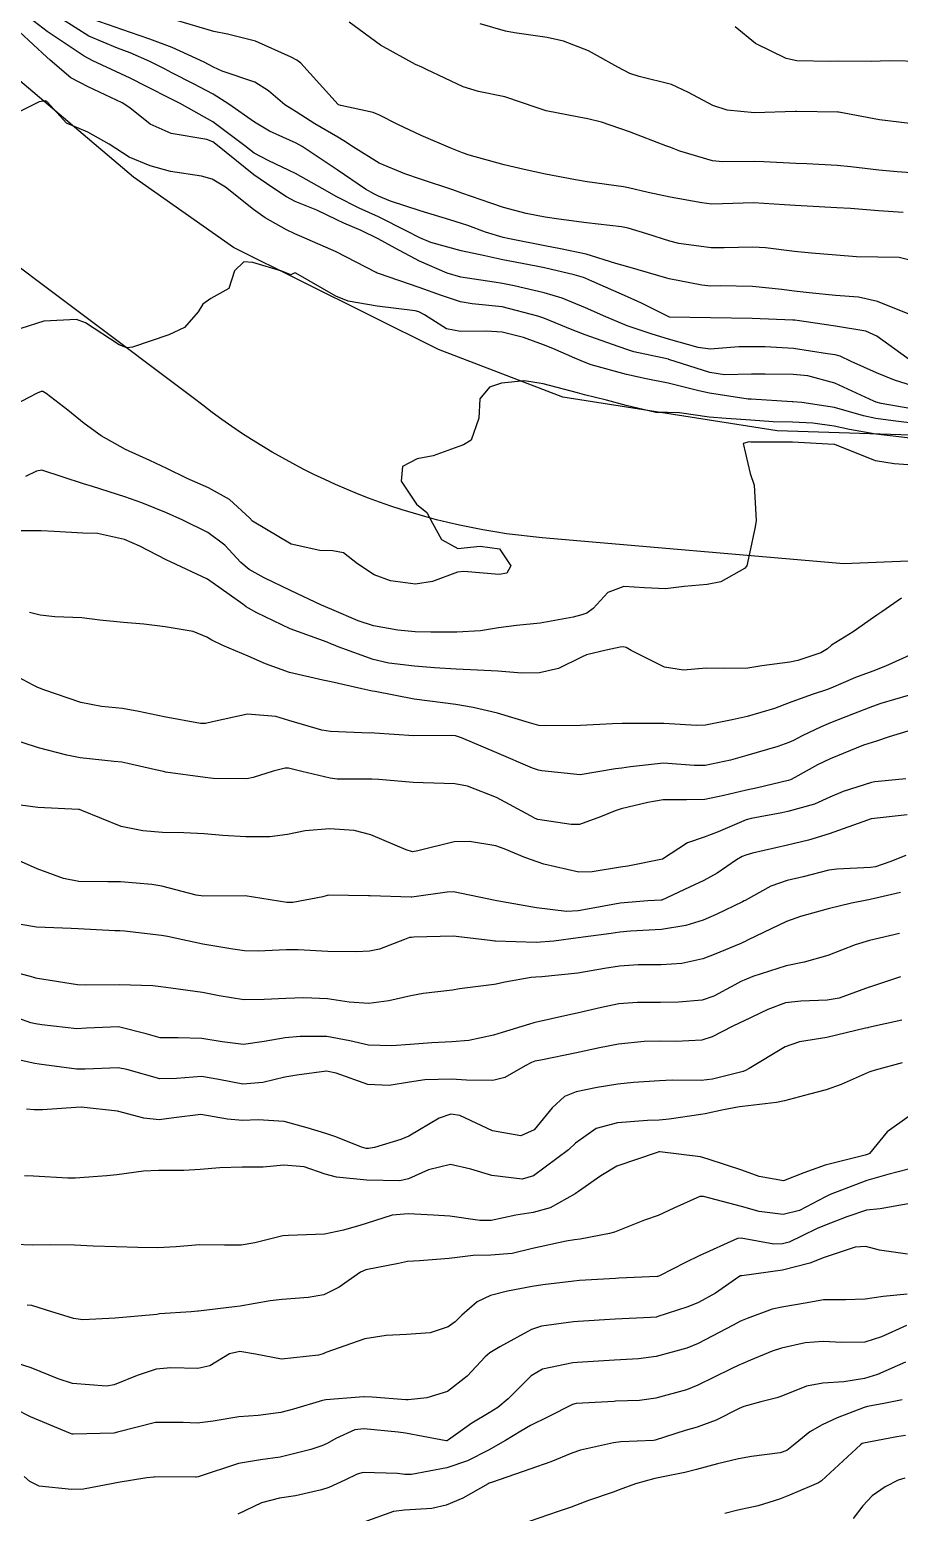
# Model space of a CAD drawing. Header units: metres. Extents: x 307586 to 320046, y 7427249 to 7434250.
# Drawn here: x 319357.9 to 319399.7, y 7428273.7 to 7428344.9 of the extents above; entities that cross this region are included whole.
import ezdxf

# ---------------------------------------------------------------- set-up
doc = ezdxf.new("R2010")
doc.units = ezdxf.units.M
doc.header["$MEASUREMENT"] = 0
for name, color, linetype in [('Curvas de Nivel 1m', 11, 'Continuous'), ('Curvas de Nivel 5m', 15, 'Continuous'), ('Vias Primárias', 230, 'Continuous')]:
    doc.layers.add(name, color=color, linetype=linetype)

msp = doc.modelspace()

# ---------------------------------------------------------------- linework, layer by layer
at = {"layer": 'Curvas de Nivel 1m', "flags": 128}
for points, elevation in [([(319400.316, 7428328.883), (319398.595, 7428330.132), (319398.058, 7428330.369), (319396.6, 7428330.619), (319394.65, 7428330.902), (319394.603, 7428330.909), (319394.563, 7428330.911), (319392.603, 7428330.98), (319390.603, 7428331.023), (319388.638, 7428331.055), (319388.603, 7428331.061), (319387.292, 7428331.726), (319386.613, 7428332.017), (319384.91, 7428332.778), (319384.621, 7428332.912), (319384.509, 7428332.959), (319384.055, 7428333.079), (319382.628, 7428333.412), (319382.243, 7428333.49), (319380.633, 7428333.807), (319379.775, 7428333.994), (319378.639, 7428334.239), (319377.182, 7428334.627), (319376.648, 7428334.85), (319376.025, 7428335.176), (319374.66, 7428335.866), (319373.745, 7428336.285), (319372.669, 7428336.826), (319371.964, 7428337.227), (319370.684, 7428337.948), (319369.404, 7428338.547), (319368.698, 7428338.929), (319368.241, 7428339.275), (319366.714, 7428340.434), (319365.147, 7428341.306), (319364.725, 7428341.513), (319363.524, 7428342.121), (319362.735, 7428342.525), (319360.957, 7428343.358), (319360.744, 7428343.46), (319360.528, 7428343.581), (319358.764, 7428344.771), (319357.929, 7428345.398)], 836), ([(319400.415, 7428331.073), (319398.616, 7428331.802), (319397.707, 7428332.001), (319396.614, 7428332.087), (319395.336, 7428332.223), (319394.616, 7428332.304), (319394.036, 7428332.377), (319392.618, 7428332.521), (319391.066, 7428332.548), (319390.618, 7428332.543), (319390.196, 7428332.582), (319388.621, 7428332.886), (319388.508, 7428332.917), (319388.12, 7428333.035), (319386.629, 7428333.457), (319386.055, 7428333.632), (319384.638, 7428334.067), (319383.397, 7428334.334), (319382.644, 7428334.473), (319380.962, 7428334.803), (319380.649, 7428334.875), (319379.802, 7428335.133), (319378.958, 7428335.447), (319378.657, 7428335.552), (319378.092, 7428335.722), (319376.663, 7428336.146), (319375.236, 7428336.615), (319374.67, 7428336.86), (319374.444, 7428336.967), (319374.041, 7428337.199), (319372.686, 7428338.122), (319371, 7428339.237), (319370.705, 7428339.405), (319369.437, 7428339.986), (319368.714, 7428340.412), (319367.48, 7428341.282), (319366.728, 7428341.75), (319365.781, 7428342.251), (319364.738, 7428342.784), (319364.39, 7428342.966), (319363.695, 7428343.326), (319362.749, 7428343.737), (319362.142, 7428343.956), (319360.761, 7428344.536), (319359.441, 7428345.38)], 837), ([(319400.641, 7428333.669), (319399.667, 7428333.914), (319398.643, 7428333.922), (319397.608, 7428333.95), (319396.639, 7428334.022), (319395.46, 7428334.122), (319394.642, 7428334.207), (319393.244, 7428334.371), (319392.644, 7428334.412), (319391.265, 7428334.373), (319390.644, 7428334.382), (319389.082, 7428334.588), (319388.648, 7428334.691), (319387.55, 7428335.041), (319386.656, 7428335.318), (319386.329, 7428335.38), (319384.658, 7428335.577), (319383.327, 7428335.758), (319382.66, 7428335.853), (319381.75, 7428336.021), (319380.665, 7428336.318), (319380.063, 7428336.525), (319378.671, 7428337.005), (319378.234, 7428337.154), (319376.681, 7428337.679), (319375.933, 7428337.929), (319374.692, 7428338.444), (319373.463, 7428339.209), (319373.007, 7428339.517), (319372.708, 7428339.689), (319371.607, 7428340.338), (319370.72, 7428340.903), (319370.505, 7428341.027), (319370.162, 7428341.248), (319369.385, 7428341.916), (319368.734, 7428342.33), (319367.158, 7428342.867), (319366.741, 7428343.056), (319366.294, 7428343.294), (319364.753, 7428343.991), (319363.691, 7428344.394), (319362.764, 7428344.722), (319360.915, 7428345.359)], 838), ([(319399.849, 7428336.076), (319398.665, 7428336.153), (319397.324, 7428336.266), (319396.667, 7428336.304), (319395.241, 7428336.37), (319394.667, 7428336.402), (319394.155, 7428336.445), (319392.668, 7428336.536), (319391.176, 7428336.487), (319390.668, 7428336.478), (319390.191, 7428336.53), (319388.671, 7428336.816), (319387.617, 7428337.041), (319386.676, 7428337.261), (319386.424, 7428337.305), (319384.68, 7428337.551), (319384.119, 7428337.64), (319382.685, 7428337.919), (319381.667, 7428338.131), (319380.692, 7428338.362), (319379.016, 7428338.827), (319378.7, 7428338.939), (319378.145, 7428339.156), (319376.709, 7428339.776), (319375.6, 7428340.295), (319374.719, 7428340.752), (319374.403, 7428340.878), (319372.855, 7428341.218), (319372.75, 7428341.246), (319372.723, 7428341.261), (319370.931, 7428343.238), (319370.745, 7428343.383), (319370.465, 7428343.526), (319368.758, 7428344.292), (319367.412, 7428344.634), (319366.765, 7428344.766), (319364.925, 7428345.308)], 839), ([(319400.169, 7428340.34), (319398.719, 7428340.521), (319396.759, 7428340.893), (319396.723, 7428340.896), (319394.752, 7428340.921), (319394.723, 7428340.922), (319394.693, 7428340.921), (319392.722, 7428340.855), (319391.403, 7428340.993), (319390.725, 7428341.204), (319389.549, 7428341.836), (319388.735, 7428342.212), (319387.188, 7428342.596), (319386.74, 7428342.751), (319386.161, 7428343.056), (319384.754, 7428343.833), (319383.547, 7428344.302), (319382.764, 7428344.474), (319381.189, 7428344.693), (319380.768, 7428344.781), (319379.548, 7428345.138)], 841), ([(319400.757, 7428343.33), (319399.202, 7428343.348), (319398.757, 7428343.334), (319398.351, 7428343.32), (319396.757, 7428343.345), (319396.36, 7428343.331), (319394.749, 7428343.363), (319394.238, 7428343.471), (319392.761, 7428344.187), (319391.785, 7428344.99)], 842), ([(319400.55, 7428326.602), (319398.805, 7428326.897), (319398.554, 7428326.959), (319398.445, 7428327.011), (319396.567, 7428327.875), (319395.281, 7428328.234), (319394.573, 7428328.295), (319393.229, 7428328.314), (319392.573, 7428328.305), (319391.279, 7428328.286), (319390.574, 7428328.393), (319388.612, 7428329.02), (319388.583, 7428329.028), (319386.925, 7428329.383), (319386.587, 7428329.49), (319385.906, 7428329.74), (319384.594, 7428330.204), (319383.964, 7428330.447), (319382.602, 7428330.997), (319382.323, 7428331.103), (319380.607, 7428331.543), (319379.159, 7428331.692), (319378.609, 7428331.778), (319377.684, 7428332.087), (319376.616, 7428332.477), (319374.662, 7428333.15), (319374.623, 7428333.157), (319374.598, 7428333.165), (319374.548, 7428333.191), (319372.637, 7428334.191), (319370.987, 7428334.898), (319370.65, 7428335.044), (319370.246, 7428335.246), (319369.221, 7428335.824), (319368.662, 7428336.215), (319367.323, 7428337.284), (319366.679, 7428337.68), (319366.162, 7428337.814), (319364.684, 7428338.035), (319363.697, 7428338.315), (319362.694, 7428338.728), (319361.728, 7428339.35), (319360.709, 7428339.926), (319359.692, 7428340.355), (319358.756, 7428341.39), (319358.735, 7428341.402), (319358.684, 7428341.429), (319358.372, 7428341.394), (319357.284, 7428340.838)], 834), ([(319400.543, 7428325.93), (319399.368, 7428326.068), (319398.546, 7428326.179), (319397.947, 7428326.309), (319396.551, 7428326.708), (319394.985, 7428326.946), (319394.553, 7428326.977), (319394.525, 7428326.979), (319392.555, 7428327.104), (319392.42, 7428327.116), (319390.559, 7428327.405), (319390.05, 7428327.516), (319388.566, 7428327.872), (319387.516, 7428328.089), (319386.572, 7428328.299), (319384.88, 7428328.766), (319384.58, 7428328.867), (319384.087, 7428329.077), (319383.035, 7428329.54), (319382.589, 7428329.724), (319381.624, 7428330.078), (319380.595, 7428330.321), (319379.836, 7428330.368), (319378.595, 7428330.358), (319377.931, 7428330.491), (319376.867, 7428331.167), (319376.604, 7428331.301), (319376.432, 7428331.345), (319374.607, 7428331.573), (319373.215, 7428331.817), (319372.611, 7428332.06), (319370.704, 7428333.157), (319370.622, 7428333.166), (319370.459, 7428333.08), (319370.025, 7428333.249), (319368.629, 7428333.67), (319368.202, 7428333.702), (319367.749, 7428333.279), (319367.472, 7428332.424), (319366.609, 7428331.939), (319366.235, 7428331.665), (319366.001, 7428331.296), (319365.353, 7428330.545), (319364.592, 7428330.205), (319362.856, 7428329.607), (319362.585, 7428329.571), (319362.207, 7428329.724), (319360.597, 7428330.769), (319360.161, 7428330.929), (319358.598, 7428330.85), (319357.494, 7428330.501)], 833), ([(319400.188, 7428325.232), (319398.538, 7428325.427), (319397.274, 7428325.653), (319396.542, 7428325.819), (319395.525, 7428325.958), (319394.543, 7428326.008), (319393.608, 7428326.028), (319392.544, 7428326.095), (319391.354, 7428326.183), (319390.545, 7428326.245), (319389.112, 7428326.449), (319388.547, 7428326.469), (319387.987, 7428326.468), (319386.551, 7428326.812), (319385.616, 7428327.059), (319384.557, 7428327.325), (319384.223, 7428327.41), (319382.564, 7428327.848), (319381.681, 7428327.994), (319380.564, 7428327.882), (319380.001, 7428327.686), (319379.53, 7428327.13), (319379.479, 7428326.196), (319379.115, 7428325.134), (319378.744, 7428324.924), (319378.528, 7428324.835), (319377.296, 7428324.383), (319376.519, 7428324.251), (319375.82, 7428323.87), (319375.758, 7428323.177), (319376.492, 7428322.07), (319376.987, 7428321.662), (319377.257, 7428321.158), (319377.691, 7428320.368), (319378.471, 7428319.942), (319379.549, 7428320.052), (319380.471, 7428319.928), (319381.024, 7428319.114), (319380.821, 7428318.752), (319380.457, 7428318.698), (319378.761, 7428318.834), (319378.458, 7428318.796), (319377.261, 7428318.348), (319376.449, 7428318.235), (319375.244, 7428318.389), (319374.455, 7428318.674), (319373.654, 7428319.202), (319372.98, 7428319.725), (319372.469, 7428319.836), (319371.853, 7428319.842), (319370.472, 7428320.153), (319368.623, 7428321.259), (319368.484, 7428321.391), (319367.507, 7428322.288), (319366.499, 7428322.853), (319365.481, 7428323.3), (319364.51, 7428323.777), (319363.68, 7428324.158), (319362.523, 7428324.687), (319361.357, 7428325.352), (319360.539, 7428325.943), (319359.756, 7428326.583), (319358.712, 7428327.388), (319358.554, 7428327.476), (319358.469, 7428327.475), (319358.273, 7428327.393), (319357.149, 7428326.802)], 832), ([(319400.523, 7428323.925), (319399.417, 7428323.998), (319398.522, 7428324.152), (319396.579, 7428324.929), (319396.541, 7428324.938), (319394.534, 7428325.043), (319392.604, 7428325.049), (319392.534, 7428325.053), (319392.461, 7428325.054), (319392.176, 7428324.984), (319392.511, 7428323.544), (319392.707, 7428322.977), (319392.792, 7428321.281), (319392.751, 7428320.976), (319392.47, 7428319.703), (319392.342, 7428319.103), (319392.243, 7428318.982), (319391.102, 7428318.345), (319390.451, 7428318.213), (319389.347, 7428318.114), (319388.448, 7428318.006), (319387.435, 7428318.048), (319386.449, 7428318.121), (319385.682, 7428317.82), (319384.97, 7428317.065), (319384.67, 7428316.828), (319384.43, 7428316.748), (319384.004, 7428316.651), (319382.425, 7428316.354), (319381.293, 7428316.243), (319380.423, 7428316.13), (319379.563, 7428315.987), (319378.421, 7428315.921), (319377.186, 7428315.924), (319376.421, 7428315.945), (319375.587, 7428316.013), (319374.423, 7428316.222), (319373.692, 7428316.468), (319372.431, 7428317.005), (319371.929, 7428317.225), (319370.443, 7428317.926), (319369.181, 7428318.524), (319368.458, 7428318.924), (319368.056, 7428319.266), (319367.293, 7428320.1), (319366.477, 7428320.713), (319365.274, 7428321.302), (319364.486, 7428321.651), (319363.3, 7428322.137), (319362.494, 7428322.415), (319360.941, 7428322.913), (319360.5, 7428323.045), (319359.519, 7428323.37), (319358.508, 7428323.697), (319358.24, 7428323.651), (319357.711, 7428323.392)], 831), ([(319400.315, 7428314.881), (319399.012, 7428314.286), (319398.4, 7428314.057), (319397.566, 7428313.742), (319396.388, 7428313.239), (319396.167, 7428313.152), (319395.531, 7428312.939), (319394.683, 7428312.644), (319394.379, 7428312.527), (319393.674, 7428312.258), (319392.372, 7428311.872), (319391.638, 7428311.719), (319390.368, 7428311.459), (319389.935, 7428311.437), (319388.368, 7428311.535), (319386.866, 7428311.54), (319386.368, 7428311.544), (319385.897, 7428311.526), (319384.367, 7428311.442), (319382.699, 7428311.428), (319382.366, 7428311.449), (319381.909, 7428311.563), (319380.372, 7428312.041), (319379.204, 7428312.303), (319378.376, 7428312.455), (319377.759, 7428312.531), (319376.378, 7428312.698), (319374.5, 7428313.071), (319374.382, 7428313.088), (319374.291, 7428313.101), (319373.871, 7428313.198), (319372.388, 7428313.536), (319372, 7428313.613), (319370.394, 7428313.99), (319369.243, 7428314.409), (319368.406, 7428314.768), (319367.197, 7428315.278), (319366.668, 7428315.539), (319366.417, 7428315.684), (319365.761, 7428315.956), (319364.422, 7428316.185), (319363.403, 7428316.305), (319362.423, 7428316.389), (319361.279, 7428316.497), (319360.425, 7428316.607), (319359.134, 7428316.665), (319358.426, 7428316.738), (319357.913, 7428316.873)], 829), ([(319400.102, 7428312.883), (319398.784, 7428312.491), (319398.377, 7428312.358), (319397.464, 7428312.004), (319396.369, 7428311.572), (319395.921, 7428311.381), (319395.012, 7428310.944), (319394.586, 7428310.722), (319394.36, 7428310.622), (319393.839, 7428310.439), (319392.353, 7428309.994), (319391.562, 7428309.776), (319390.348, 7428309.521), (319389.828, 7428309.525), (319388.349, 7428309.628), (319386.757, 7428309.454), (319386.346, 7428309.398), (319386.037, 7428309.362), (319384.343, 7428309.07), (319382.507, 7428309.26), (319382.345, 7428309.29), (319382.062, 7428309.387), (319380.353, 7428310.127), (319378.646, 7428310.851), (319378.361, 7428310.946), (319378.178, 7428310.96), (319376.361, 7428310.953), (319374.479, 7428311.072), (319374.362, 7428311.082), (319374.251, 7428311.081), (319372.362, 7428311.151), (319371.938, 7428311.224), (319370.367, 7428311.689), (319369.744, 7428311.872), (319368.37, 7428311.984), (319366.699, 7428311.617), (319366.365, 7428311.533), (319366.118, 7428311.54), (319364.368, 7428311.853), (319363.152, 7428312.109), (319362.372, 7428312.262), (319361.366, 7428312.357), (319360.375, 7428312.538), (319358.601, 7428313.157), (319358.382, 7428313.242), (319358.281, 7428313.28), (319358.09, 7428313.384), (319356.396, 7428314.282)], 828), ([(319400.076, 7428311.173), (319399.176, 7428310.892), (319398.568, 7428310.691), (319398.36, 7428310.631), (319397.952, 7428310.499), (319396.352, 7428309.845), (319395.737, 7428309.548), (319394.66, 7428308.947), (319394.452, 7428308.838), (319394.341, 7428308.8), (319392.855, 7428308.452), (319392.333, 7428308.34), (319391.243, 7428308.077), (319390.326, 7428307.89), (319389.459, 7428307.876), (319388.326, 7428307.875), (319387.604, 7428307.751), (319386.319, 7428307.434), (319386.023, 7428307.347), (319385.326, 7428307.06), (319384.309, 7428306.696), (319383.923, 7428306.69), (319382.311, 7428306.935), (319382.186, 7428306.976), (319381.965, 7428307.103), (319380.326, 7428307.982), (319378.944, 7428308.523), (319378.335, 7428308.645), (319376.803, 7428308.696), (319376.336, 7428308.707), (319374.681, 7428308.844), (319374.338, 7428308.866), (319372.687, 7428308.865), (319372.338, 7428308.907), (319370.988, 7428309.234), (319370.344, 7428309.388), (319370.189, 7428309.397), (319369.607, 7428309.247), (319368.654, 7428308.941), (319368.337, 7428308.883), (319366.725, 7428308.896), (319366.338, 7428308.943), (319364.445, 7428309.206), (319364.342, 7428309.228), (319363.956, 7428309.316), (319362.634, 7428309.624), (319362.346, 7428309.674), (319361.979, 7428309.711), (319360.341, 7428309.884), (319359.699, 7428310.01), (319358.348, 7428310.373), (319356.917, 7428310.839)], 827), ([(319399.98, 7428308.884), (319398.501, 7428308.738), (319398.34, 7428308.71), (319396.974, 7428308.28), (319396.329, 7428307.995), (319395.592, 7428307.669), (319394.318, 7428307.306), (319394.026, 7428307.246), (319392.552, 7428306.976), (319392.312, 7428306.912), (319390.97, 7428306.33), (319390.304, 7428306.083), (319389.496, 7428305.813), (319388.293, 7428305.02), (319386.644, 7428304.688), (319386.287, 7428304.633), (319384.929, 7428304.418), (319384.283, 7428304.395), (319382.597, 7428304.787), (319382.29, 7428304.89), (319381.699, 7428305.106), (319380.703, 7428305.522), (319380.298, 7428305.657), (319379.042, 7428305.874), (319378.3, 7428305.861), (319376.547, 7428305.418), (319376.295, 7428305.378), (319376, 7428305.469), (319374.303, 7428306.194), (319373.501, 7428306.398), (319372.306, 7428306.483), (319371.144, 7428306.392), (319370.303, 7428306.211), (319369.452, 7428306.098), (319368.301, 7428306.101), (319367.186, 7428306.161), (319366.302, 7428306.238), (319365.316, 7428306.286), (319364.303, 7428306.31), (319363.356, 7428306.377), (319362.306, 7428306.599), (319360.421, 7428307.359), (319360.313, 7428307.401), (319360.261, 7428307.413), (319358.314, 7428307.502), (319356.643, 7428307.731)], 826), ([(319399.983, 7428305.196), (319399.209, 7428304.891), (319398.531, 7428304.656), (319398.289, 7428304.617), (319396.668, 7428304.544), (319396.286, 7428304.489), (319395.046, 7428304.178), (319394.279, 7428303.997), (319393.505, 7428303.731), (319392.264, 7428303.047), (319392.222, 7428303.022), (319392.147, 7428302.981), (319390.879, 7428302.371), (319390.254, 7428302.098), (319389.425, 7428301.834), (319388.249, 7428301.647), (319386.765, 7428301.559), (319386.248, 7428301.517), (319385.84, 7428301.461), (319384.245, 7428301.246), (319383.089, 7428301.087), (319382.242, 7428301.022), (319380.281, 7428301.081), (319380.243, 7428301.086), (319380.021, 7428301.122), (319378.245, 7428301.329), (319376.356, 7428301.281), (319376.244, 7428301.27), (319376.157, 7428301.257), (319375.915, 7428301.173), (319374.717, 7428300.706), (319374.237, 7428300.604), (319373.606, 7428300.569), (319372.237, 7428300.585), (319370.808, 7428300.663), (319370.237, 7428300.668), (319368.887, 7428300.603), (319368.237, 7428300.623), (319367.671, 7428300.703), (319366.239, 7428300.947), (319364.538, 7428301.307), (319364.243, 7428301.364), (319362.478, 7428301.569), (319362.245, 7428301.584), (319361.999, 7428301.589), (319360.246, 7428301.678), (319359.912, 7428301.698), (319358.247, 7428301.763), (319356.845, 7428301.997)], 824), ([(319399.73, 7428303.426), (319398.266, 7428303.086), (319398.112, 7428303.055), (319397.38, 7428302.913), (319396.26, 7428302.638), (319394.928, 7428302.272), (319394.254, 7428302.023), (319392.421, 7428301.153), (319392.244, 7428301.058), (319392.189, 7428301.035), (319392.062, 7428300.982), (319390.781, 7428300.451), (319390.235, 7428300.232), (319389.233, 7428300.01), (319388.232, 7428299.95), (319387.138, 7428299.943), (319386.231, 7428299.889), (319385.511, 7428299.776), (319384.228, 7428299.549), (319382.505, 7428299.376), (319382.225, 7428299.358), (319381.993, 7428299.334), (319380.731, 7428299.115), (319380.319, 7428299.022), (319380.221, 7428299.005), (319378.562, 7428298.792), (319378.217, 7428298.74), (319376.809, 7428298.566), (319376.212, 7428298.466), (319375.166, 7428298.223), (319374.206, 7428298.088), (319373.26, 7428298.152), (319372.209, 7428298.314), (319371.075, 7428298.366), (319370.209, 7428298.338), (319369.177, 7428298.282), (319368.208, 7428298.274), (319367.022, 7428298.466), (319366.213, 7428298.629), (319364.69, 7428298.823), (319364.209, 7428298.894), (319363.837, 7428298.943), (319362.209, 7428298.984), (319360.596, 7428298.969), (319360.209, 7428298.991), (319358.294, 7428299.298), (319358.212, 7428299.316), (319358.16, 7428299.329), (319357.958, 7428299.384), (319356.219, 7428299.842)], 823), ([(319399.672, 7428301.462), (319398.245, 7428301.124), (319397.543, 7428300.911), (319396.238, 7428300.404), (319395.095, 7428300.08), (319394.232, 7428299.896), (319392.636, 7428299.383), (319392.225, 7428299.218), (319392.062, 7428299.145), (319391.775, 7428298.984), (319390.769, 7428298.44), (319390.212, 7428298.257), (319389.07, 7428298.151), (319388.21, 7428298.144), (319387.104, 7428298.142), (319386.208, 7428298.072), (319385.366, 7428297.898), (319384.201, 7428297.622), (319383.748, 7428297.528), (319382.194, 7428297.189), (319382.124, 7428297.171), (319381.911, 7428297.103), (319380.603, 7428296.701), (319380.187, 7428296.575), (319378.996, 7428296.32), (319378.184, 7428296.247), (319377.23, 7428296.201), (319376.183, 7428296.13), (319375.299, 7428296.062), (319374.182, 7428296.095), (319373.284, 7428296.304), (319372.186, 7428296.514), (319370.902, 7428296.516), (319370.185, 7428296.447), (319369.172, 7428296.261), (319368.182, 7428296.124), (319367.154, 7428296.247), (319366.184, 7428296.418), (319365.045, 7428296.441), (319364.184, 7428296.449), (319363.505, 7428296.639), (319362.189, 7428296.969), (319360.642, 7428296.902), (319360.188, 7428296.883), (319358.503, 7428297.064), (319358.19, 7428297.117), (319357.979, 7428297.171), (319357.354, 7428297.393)], 822), ([(319399.734, 7428299.379), (319398.292, 7428298.899), (319398.238, 7428298.884), (319398.223, 7428298.876), (319396.78, 7428298.355), (319396.213, 7428298.251), (319394.943, 7428298.212), (319394.21, 7428298.119), (319393.357, 7428297.811), (319392.197, 7428297.253), (319392.012, 7428297.166), (319391.644, 7428296.985), (319390.693, 7428296.49), (319390.186, 7428296.328), (319388.937, 7428296.261), (319388.186, 7428296.282), (319387.427, 7428296.273), (319386.184, 7428296.145), (319385.273, 7428295.968), (319384.179, 7428295.722), (319382.457, 7428295.377), (319382.175, 7428295.317), (319382.011, 7428295.266), (319381.709, 7428295.105), (319380.735, 7428294.543), (319380.162, 7428294.402), (319378.885, 7428294.41), (319378.163, 7428294.464), (319376.892, 7428294.429), (319376.16, 7428294.311), (319375.18, 7428294.158), (319374.158, 7428294.21), (319372.637, 7428294.742), (319372.167, 7428294.844), (319370.742, 7428294.656), (319370.163, 7428294.552), (319369.113, 7428294.296), (319368.157, 7428294.222), (319366.996, 7428294.442), (319366.162, 7428294.583), (319364.975, 7428294.488), (319364.16, 7428294.471), (319362.576, 7428294.925), (319362.168, 7428295.001), (319360.589, 7428294.934), (319360.167, 7428294.943), (319358.367, 7428295.181), (319358.17, 7428295.213), (319357.372, 7428295.392)], 821), ([(319399.815, 7428295.245), (319398.505, 7428294.897), (319398.259, 7428294.812), (319398.171, 7428294.778), (319396.878, 7428294.203), (319396.158, 7428293.942), (319395.351, 7428293.742), (319394.15, 7428293.422), (319393.767, 7428293.337), (319392.145, 7428293.147), (319391.996, 7428293.13), (319391.223, 7428292.989), (319390.347, 7428292.791), (319390.141, 7428292.762), (319388.616, 7428292.537), (319388.138, 7428292.497), (319387.583, 7428292.474), (319386.136, 7428292.365), (319385.108, 7428292.085), (319384.126, 7428291.386), (319383.793, 7428291.075), (319382.11, 7428289.825), (319381.559, 7428289.655), (319380.11, 7428289.833), (319379.098, 7428290.145), (319378.115, 7428290.359), (319377.061, 7428290.104), (319376.108, 7428289.682), (319375.695, 7428289.586), (319374.107, 7428289.613), (319372.644, 7428289.747), (319372.11, 7428289.897), (319371.094, 7428290.25), (319370.114, 7428290.324), (319369.124, 7428290.239), (319368.113, 7428290.234), (319367.042, 7428290.211), (319366.105, 7428290.129), (319365.327, 7428290.075), (319364.104, 7428290.074), (319363.381, 7428290.044), (319362.101, 7428289.874), (319361.625, 7428289.819), (319360.098, 7428289.707), (319359.754, 7428289.707), (319358.099, 7428289.806), (319357.667, 7428289.818)], 819), ([(319400.141, 7428292.678), (319399.094, 7428291.93), (319398.242, 7428290.899), (319398.17, 7428290.852), (319398.122, 7428290.839), (319398.027, 7428290.806), (319396.117, 7428290.335), (319395.086, 7428289.967), (319394.109, 7428289.585), (319392.937, 7428289.793), (319392.114, 7428290.083), (319390.489, 7428290.627), (319390.12, 7428290.726), (319388.176, 7428290.966), (319388.122, 7428290.964), (319388.043, 7428290.942), (319386.115, 7428290.283), (319385.342, 7428289.826), (319384.269, 7428289.068), (319384.167, 7428289.004), (319384.101, 7428288.96), (319382.903, 7428288.276), (319382.087, 7428288.058), (319381.259, 7428287.934), (319380.081, 7428287.673), (319379.537, 7428287.669), (319378.084, 7428287.885), (319377.299, 7428287.938), (319376.085, 7428287.999), (319375.328, 7428287.934), (319374.078, 7428287.523), (319373.825, 7428287.445), (319372.987, 7428287.206), (319372.071, 7428287.018), (319370.346, 7428286.962), (319370.07, 7428286.933), (319368.724, 7428286.595), (319368.065, 7428286.485), (319367.276, 7428286.483), (319366.065, 7428286.498), (319364.959, 7428286.406), (319364.063, 7428286.361), (319363.11, 7428286.371), (319362.064, 7428286.409), (319360.97, 7428286.444), (319360.064, 7428286.493), (319358.924, 7428286.512), (319358.064, 7428286.495), (319357.19, 7428286.519)], 818), ([(319400.116, 7428290.139), (319399.126, 7428289.876), (319398.11, 7428289.591), (319396.354, 7428288.926), (319396.187, 7428288.843), (319396.101, 7428288.8), (319394.873, 7428288.161), (319394.088, 7428287.965), (319392.948, 7428288.109), (319392.093, 7428288.34), (319390.272, 7428288.827), (319390.1, 7428288.831), (319388.841, 7428288.263), (319388.086, 7428287.922), (319387.429, 7428287.683), (319386.074, 7428287.151), (319386.002, 7428287.122), (319385.748, 7428287.053), (319384.353, 7428286.784), (319384.07, 7428286.746), (319383.68, 7428286.687), (319382.065, 7428286.329), (319381.076, 7428286.097), (319380.062, 7428286.005), (319379.204, 7428285.986), (319378.06, 7428285.853), (319376.637, 7428285.74), (319376.058, 7428285.698), (319375.619, 7428285.613), (319374.054, 7428285.3), (319373.798, 7428285.194), (319372.776, 7428284.475), (319372.036, 7428284.113), (319371.285, 7428283.977), (319370.033, 7428283.887), (319369.464, 7428283.813), (319368.028, 7428283.566), (319367.758, 7428283.533), (319366.023, 7428283.322), (319365.994, 7428283.32), (319365.669, 7428283.294), (319364.144, 7428283.187), (319364.021, 7428283.167), (319363.849, 7428283.141), (319362.019, 7428282.99), (319360.465, 7428282.909), (319360.019, 7428282.966), (319358.732, 7428283.373), (319358.026, 7428283.585), (319357.795, 7428283.615)], 817), ([(319400.097, 7428288.467), (319398.746, 7428288.24), (319398.092, 7428288.168), (319397.143, 7428287.858), (319396.081, 7428287.437), (319395.72, 7428287.292), (319394.999, 7428286.941), (319394.378, 7428286.639), (319394.069, 7428286.547), (319393.653, 7428286.539), (319392.071, 7428286.824), (319391.895, 7428286.806), (319390.063, 7428285.982), (319389.409, 7428285.657), (319388.151, 7428285.019), (319388.082, 7428284.99), (319388.052, 7428284.985), (319386.2, 7428284.899), (319386.051, 7428284.892), (319384.323, 7428284.793), (319384.048, 7428284.767), (319382.558, 7428284.579), (319382.044, 7428284.505), (319380.863, 7428284.286), (319380.037, 7428284.069), (319379.395, 7428283.764), (319378.667, 7428283.134), (319378.351, 7428282.805), (319378.017, 7428282.564), (319377.147, 7428282.286), (319376.013, 7428282.204), (319375.035, 7428282.157), (319374.011, 7428281.997), (319372.131, 7428281.336), (319372.004, 7428281.279), (319371.79, 7428281.213), (319370.001, 7428281.014), (319368.766, 7428281.252), (319368.004, 7428281.388), (319367.511, 7428281.267), (319366.575, 7428280.701), (319365.992, 7428280.562), (319364.7, 7428280.595), (319363.991, 7428280.542), (319363.077, 7428280.233), (319361.98, 7428279.789), (319361.599, 7428279.724), (319359.98, 7428279.851), (319359.281, 7428280.07), (319357.991, 7428280.602), (319356.257, 7428281.148)], 816), ([(319400.042, 7428284.145), (319398.899, 7428284.033), (319398.038, 7428283.892), (319397.083, 7428283.868), (319396.037, 7428283.871), (319395.248, 7428283.725), (319394.031, 7428283.516), (319393.567, 7428283.417), (319392.37, 7428282.967), (319392.123, 7428282.868), (319392.021, 7428282.822), (319391.691, 7428282.646), (319390.011, 7428281.761), (319389.474, 7428281.54), (319388.004, 7428281.149), (319387.146, 7428281.033), (319386.002, 7428280.967), (319384.206, 7428280.863), (319384.001, 7428280.844), (319382.542, 7428280.54), (319381.994, 7428280.215), (319380.896, 7428279.106), (319380.393, 7428278.697), (319379.973, 7428278.435), (319379.153, 7428277.94), (319378.028, 7428277.139), (319377.981, 7428277.111), (319377.953, 7428277.101), (319377.91, 7428277.098), (319377.664, 7428277.144), (319375.957, 7428277.469), (319375.612, 7428277.519), (319373.96, 7428277.677), (319373.529, 7428277.624), (319372.619, 7428277.203), (319372.193, 7428276.965), (319371.949, 7428276.861), (319371.413, 7428276.683), (319369.944, 7428276.306), (319369.004, 7428276.188), (319367.94, 7428276.01), (319366.012, 7428275.367), (319365.934, 7428275.351), (319365.876, 7428275.348), (319363.933, 7428275.362), (319363.887, 7428275.357), (319363.55, 7428275.314), (319362.159, 7428275.098), (319361.929, 7428275.047), (319360.501, 7428274.775), (319359.924, 7428274.752), (319358.376, 7428274.926), (319357.929, 7428275.135), (319357.648, 7428275.384)], 814), ([(319400.02, 7428282.626), (319398.817, 7428282.09), (319398.012, 7428281.837), (319396.913, 7428281.818), (319396.012, 7428281.866), (319395.152, 7428281.798), (319394.009, 7428281.548), (319393.56, 7428281.402), (319392.519, 7428280.965), (319392.155, 7428280.815), (319392.001, 7428280.75), (319391.563, 7428280.541), (319389.991, 7428279.763), (319389.449, 7428279.544), (319387.984, 7428279.137), (319387.19, 7428279.032), (319386.038, 7428278.993), (319385.982, 7428278.989), (319384.157, 7428278.891), (319383.979, 7428278.839), (319382.806, 7428278.246), (319381.964, 7428277.835), (319381.494, 7428277.563), (319380.77, 7428277.108), (319379.948, 7428276.643), (319378.935, 7428276.138), (319377.939, 7428275.798), (319376.25, 7428275.48), (319375.936, 7428275.479), (319375.576, 7428275.534), (319373.937, 7428275.576), (319373.634, 7428275.495), (319373.05, 7428275.199), (319372.286, 7428274.847), (319371.926, 7428274.735), (319370.688, 7428274.462), (319369.919, 7428274.335), (319369.044, 7428274.121), (319367.908, 7428273.571)], 813), ([(319399.971, 7428280.88), (319398.616, 7428280.275), (319397.995, 7428280.088), (319397.002, 7428279.924), (319395.992, 7428279.86), (319395.215, 7428279.713), (319393.986, 7428279.219), (319393.783, 7428279.154), (319393.02, 7428278.96), (319392.198, 7428278.749), (319391.978, 7428278.654), (319390.876, 7428278.08), (319389.964, 7428277.755), (319389.383, 7428277.584), (319387.955, 7428277.128), (319387.861, 7428277.115), (319386.295, 7428277.045), (319385.952, 7428277.006), (319384.366, 7428276.649), (319383.947, 7428276.501), (319382.941, 7428276.082), (319381.939, 7428275.728), (319380.132, 7428275.117), (319379.985, 7428275.066), (319379.932, 7428275.038), (319378.707, 7428274.347), (319377.916, 7428274), (319377.222, 7428273.842), (319375.912, 7428273.768), (319375.383, 7428273.703), (319373.963, 7428273.189)], 812), ([(319399.801, 7428279.066), (319398.923, 7428278.891), (319398.138, 7428278.741), (319397.98, 7428278.699), (319396.686, 7428278.206), (319395.967, 7428277.87), (319395.372, 7428277.526), (319394.671, 7428276.943), (319394.273, 7428276.624), (319393.949, 7428276.513), (319392.575, 7428276.335), (319391.945, 7428276.223), (319390.943, 7428275.986), (319389.94, 7428275.718), (319389.366, 7428275.578), (319387.936, 7428275.285), (319387.006, 7428275.034), (319386.225, 7428274.749), (319385.927, 7428274.638), (319384.755, 7428274.227), (319383.916, 7428273.917), (319383.294, 7428273.695), (319381.905, 7428273.217)], 811), ([(319399.937, 7428275.304), (319399.611, 7428275.208), (319398.985, 7428274.889), (319398.374, 7428274.447), (319397.919, 7428273.974), (319397.451, 7428273.366)], 809)]:
    msp.add_lwpolyline(points, dxfattribs=dict(at, elevation=elevation))
at = {"layer": 'Curvas de Nivel 5m', "flags": 128}
for points, elevation in [([(319400.565, 7428327.666), (319399.438, 7428328.023), (319398.575, 7428328.373), (319397.359, 7428328.918), (319396.83, 7428329.171), (319396.586, 7428329.234), (319396.226, 7428329.295), (319394.589, 7428329.547), (319393.237, 7428329.618), (319392.589, 7428329.627), (319391.96, 7428329.616), (319390.588, 7428329.515), (319390.01, 7428329.585), (319388.593, 7428329.993), (319387.797, 7428330.234), (319386.599, 7428330.638), (319385.584, 7428331.06), (319384.607, 7428331.503), (319383.488, 7428331.963), (319382.614, 7428332.216), (319381.184, 7428332.547), (319380.618, 7428332.668), (319380.219, 7428332.726), (319378.621, 7428332.966), (319377.959, 7428333.157), (319376.632, 7428333.743), (319375.464, 7428334.358), (319374.647, 7428334.808), (319373.833, 7428335.202), (319373.005, 7428335.563), (319372.658, 7428335.721), (319371.709, 7428336.183), (319370.667, 7428336.607), (319370.248, 7428336.826), (319369.586, 7428337.256), (319368.682, 7428337.878), (319366.936, 7428339.288), (319366.705, 7428339.462), (319366.417, 7428339.582), (319364.709, 7428339.872), (319363.705, 7428340.317), (319362.72, 7428341.095), (319362.357, 7428341.344), (319360.73, 7428342.1), (319359.9, 7428342.538), (319358.899, 7428343.388), (319358.745, 7428343.538), (319357.422, 7428344.744)], 835), ([(319400.689, 7428337.952), (319399.568, 7428338.019), (319398.691, 7428338.1), (319397.347, 7428338.269), (319396.694, 7428338.331), (319395.232, 7428338.407), (319394.695, 7428338.432), (319393.158, 7428338.511), (319392.696, 7428338.525), (319391.179, 7428338.511), (319390.696, 7428338.559), (319389.131, 7428339.024), (319388.819, 7428339.143), (319388.705, 7428339.192), (319388.459, 7428339.279), (319386.712, 7428339.945), (319385.367, 7428340.413), (319384.718, 7428340.574), (319384.291, 7428340.649), (319382.721, 7428340.958), (319382.29, 7428341.104), (319380.728, 7428341.623), (319379.471, 7428341.879), (319378.732, 7428342.1), (319376.963, 7428342.945), (319376.742, 7428343.045), (319376.448, 7428343.173), (319374.757, 7428344.105), (319373.261, 7428345.213)], 840), ([(319399.774, 7428317.555), (319398.835, 7428316.896), (319398.594, 7428316.736), (319398.43, 7428316.635), (319397.455, 7428315.946), (319396.417, 7428315.291), (319396.224, 7428315.123), (319395.896, 7428314.935), (319394.793, 7428314.56), (319394.406, 7428314.485), (319393.065, 7428314.308), (319392.401, 7428314.2), (319391.207, 7428314.186), (319390.401, 7428314.191), (319389.31, 7428314.1), (319388.401, 7428314.244), (319386.804, 7428315.044), (319386.559, 7428315.193), (319386.415, 7428315.219), (319386.271, 7428315.195), (319385.597, 7428315.058), (319384.648, 7428314.829), (319384.408, 7428314.718), (319383.302, 7428314.184), (319382.396, 7428313.971), (319381.555, 7428313.949), (319380.397, 7428314.043), (319379.425, 7428314.102), (319378.398, 7428314.14), (319377.347, 7428314.208), (319376.4, 7428314.286), (319375.156, 7428314.428), (319374.404, 7428314.603), (319372.732, 7428315.215), (319372.507, 7428315.312), (319372.414, 7428315.352), (319372.201, 7428315.436), (319370.421, 7428316.081), (319368.829, 7428316.856), (319368.431, 7428317.07), (319368.309, 7428317.139), (319368.146, 7428317.264), (319366.45, 7428318.461), (319364.676, 7428319.308), (319364.464, 7428319.401), (319363.199, 7428320.058), (319362.473, 7428320.375), (319361.176, 7428320.653), (319360.476, 7428320.676), (319359.097, 7428320.753), (319358.474, 7428320.788), (319357.086, 7428320.788)], 830), ([(319400.048, 7428307.151), (319398.314, 7428306.963), (319398.263, 7428306.952), (319398.145, 7428306.903), (319396.306, 7428306.232), (319395.303, 7428305.94), (319394.3, 7428305.697), (319392.627, 7428305.306), (319392.295, 7428305.222), (319392.125, 7428305.151), (319391.852, 7428304.984), (319390.92, 7428304.357), (319390.278, 7428304.005), (319389.598, 7428303.682), (319388.264, 7428303.062), (319388.229, 7428303.055), (319387.59, 7428303.03), (319386.262, 7428302.911), (319384.707, 7428302.617), (319384.258, 7428302.541), (319383.695, 7428302.517), (319382.259, 7428302.69), (319380.352, 7428303.029), (319380.262, 7428303.043), (319379.886, 7428303.124), (319378.268, 7428303.448), (319377.966, 7428303.446), (319376.263, 7428303.203), (319376.235, 7428303.198), (319374.264, 7428303.264), (319374.19, 7428303.265), (319372.264, 7428303.288), (319372.204, 7428303.28), (319371.987, 7428303.223), (319370.557, 7428302.94), (319370.26, 7428302.944), (319368.263, 7428303.26), (319366.262, 7428303.241), (319365.915, 7428303.293), (319364.269, 7428303.724), (319363.779, 7428303.809), (319362.272, 7428303.929), (319361.678, 7428303.94), (319360.272, 7428303.952), (319359.549, 7428304.092), (319358.281, 7428304.562), (319356.353, 7428305.409)], 825), ([(319399.788, 7428297.295), (319398.193, 7428296.938), (319398.164, 7428296.93), (319398.053, 7428296.902), (319396.188, 7428296.454), (319394.884, 7428296.245), (319394.184, 7428296.02), (319392.463, 7428294.976), (319392.278, 7428294.871), (319392.171, 7428294.831), (319390.707, 7428294.453), (319390.164, 7428294.397), (319388.765, 7428294.412), (319388.163, 7428294.385), (319386.908, 7428294.293), (319386.161, 7428294.228), (319385.164, 7428294.054), (319384.155, 7428293.846), (319383.598, 7428293.632), (319382.996, 7428293.087), (319382.132, 7428292.026), (319381.501, 7428291.734), (319380.132, 7428291.985), (319378.563, 7428292.712), (319378.139, 7428292.784), (319377.578, 7428292.589), (319376.128, 7428291.726), (319375.739, 7428291.561), (319374.467, 7428291.187), (319374.179, 7428291.132), (319374.122, 7428291.129), (319374.069, 7428291.137), (319373.846, 7428291.194), (319372.612, 7428291.697), (319372.129, 7428291.847), (319371.234, 7428292.127), (319370.135, 7428292.434), (319368.884, 7428292.504), (319368.135, 7428292.469), (319367.412, 7428292.547), (319366.138, 7428292.759), (319364.837, 7428292.602), (319364.135, 7428292.5), (319363.395, 7428292.58), (319362.139, 7428292.919), (319360.383, 7428293.116), (319360.14, 7428293.103), (319358.528, 7428292.987), (319358.139, 7428292.983), (319357.771, 7428293.017)], 820), ([(319400.065, 7428286.065), (319398.718, 7428286.242), (319398.068, 7428286.427), (319397.547, 7428286.387), (319396.063, 7428285.899), (319395.369, 7428285.628), (319394.056, 7428285.285), (319392.109, 7428285.025), (319392.053, 7428285.012), (319391.969, 7428284.971), (319390.839, 7428284.19), (319390.034, 7428283.732), (319389.514, 7428283.522), (319388.023, 7428283.043), (319388.005, 7428283.039), (319387.73, 7428283.024), (319386.022, 7428282.929), (319384.257, 7428282.831), (319384.02, 7428282.807), (319382.496, 7428282.607), (319382.016, 7428282.447), (319380.496, 7428281.601), (319380.005, 7428281.313), (319379.894, 7428281.231), (319379.793, 7428281.122), (319378.929, 7428280.195), (319377.986, 7428279.469), (319376.985, 7428279.155), (319376.086, 7428279.064), (319375.981, 7428279.067), (319374.357, 7428279.186), (319373.983, 7428279.213), (319373.96, 7428279.213), (319373.749, 7428279.192), (319372.133, 7428279.056), (319371.98, 7428279.03), (319370.588, 7428278.617), (319369.971, 7428278.448), (319368.896, 7428278.319), (319367.963, 7428278.245), (319366.724, 7428278.042), (319365.959, 7428277.939), (319365.283, 7428277.973), (319363.96, 7428277.973), (319362.134, 7428277.507), (319361.954, 7428277.47), (319360.002, 7428277.408), (319359.953, 7428277.412), (319359.871, 7428277.444), (319357.962, 7428278.249), (319357.201, 7428278.627)], 815), ([(319399.96, 7428277.359), (319399.554, 7428277.29), (319397.954, 7428276.979), (319397.893, 7428276.961), (319397.81, 7428276.902), (319395.935, 7428275.17), (319395.786, 7428275.08), (319395.449, 7428274.935), (319394.39, 7428274.481), (319393.923, 7428274.297), (319392.898, 7428273.98), (319391.915, 7428273.758), (319391.289, 7428273.602)], 810)]:
    msp.add_lwpolyline(points, dxfattribs=dict(at, elevation=elevation))
at = {"layer": 'Vias Primárias', "elevation": 795.493}
msp.add_lwpolyline([(319410.579, 7428319.765), (319396.999, 7428319.202), (319382.526, 7428320.454, -0.148573), (319365.774, 7428327.171), (319355.289, 7428335.025), (319344.545, 7428344.856), (319332.453, 7428358.891), (319322.295, 7428371.104, -0.097992), (319311.005, 7428391.848), (319309.752, 7428406.092), (319310.436, 7428421.719), (319314.198, 7428438.488), (319320.239, 7428452.174), (319328.681, 7428470.193), (319335.069, 7428484.903), (319340.547, 7428500.649), (319348.188, 7428525.049), (319354.916, 7428542.057), (319362.444, 7428559.053), (319368.372, 7428579.909)], format="xyb", dxfattribs=at)
msp.add_lwpolyline([(319410.579, 7428319.765), (319396.999, 7428319.202), (319382.526, 7428320.454, -0.148573), (319365.774, 7428327.171), (319355.289, 7428335.025), (319344.545, 7428344.856), (319332.453, 7428358.891), (319322.295, 7428371.104, -0.097992), (319311.005, 7428391.848), (319309.752, 7428406.092), (319310.436, 7428421.719), (319314.198, 7428438.488), (319320.239, 7428452.174), (319328.681, 7428470.193), (319335.069, 7428484.903), (319340.547, 7428500.649), (319348.188, 7428525.049), (319354.916, 7428542.057), (319362.444, 7428559.053), (319368.372, 7428579.909)], format="xyb", dxfattribs=at)
at = {"layer": 'Vias Primárias', "elevation": 795.494}
msp.add_lwpolyline([(319401.722, 7428325.339), (319393.798, 7428325.583), (319383.515, 7428327.201), (319377.547, 7428329.497), (319367.703, 7428334.393), (319362.903, 7428337.776), (319355.223, 7428344.274), (319347.925, 7428351.374)], dxfattribs=at)
msp.add_lwpolyline([(319401.722, 7428325.339), (319393.798, 7428325.583), (319383.515, 7428327.201), (319377.547, 7428329.497), (319367.703, 7428334.393), (319362.903, 7428337.776), (319355.223, 7428344.274), (319347.925, 7428351.374)], dxfattribs=at)

doc.saveas('drawing.dxf')
